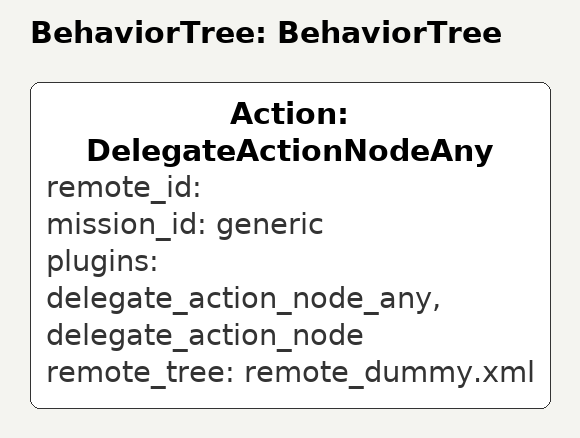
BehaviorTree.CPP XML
<?xml version="1.0"?>
<root main_tree_to_execute="BehaviorTree" BTCPP_format="4">
    <BehaviorTree ID="BehaviorTree">
        <Action ID="DelegateActionNodeAny" remote_id="" mission_id="generic" plugins="delegate_action_node_any, delegate_action_node" remote_tree="remote_dummy.xml"/>
    </BehaviorTree>
</root>
